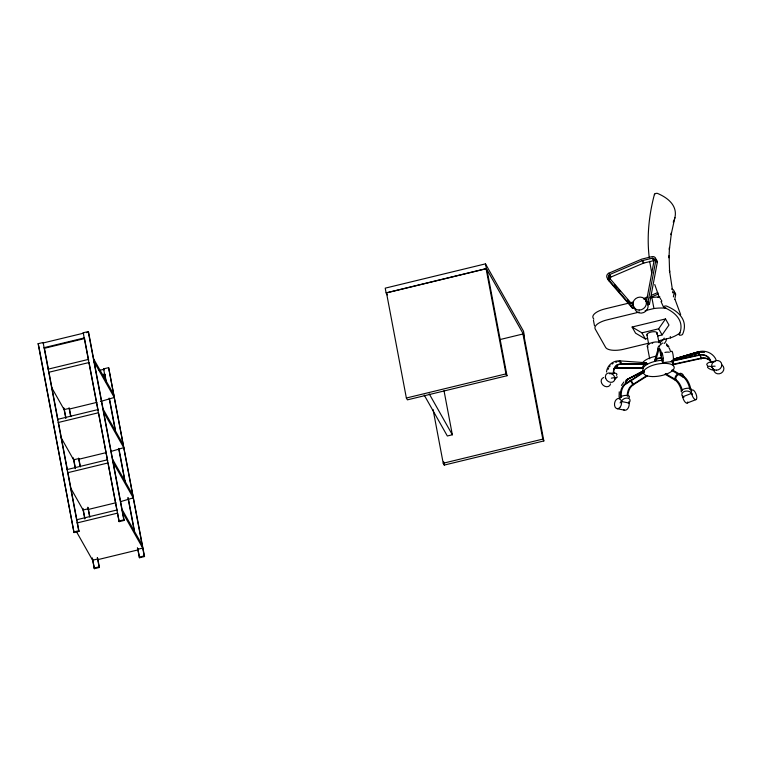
<?xml version="1.0" encoding="UTF-8"?>
<svg xmlns="http://www.w3.org/2000/svg" width="762" height="762" viewBox="0 0 762 762"><rect width="100%" height="100%" fill="white"/><g stroke="black" fill="none" stroke-linecap="round" stroke-linejoin="round"><path stroke-width="1.14" d="M701.135 358.816L701.107 358.55A5.191 0.629 76.4 0 0 700.173 354.673M613.781 368.637A10.382 8.411 43.8 0 1 617.649 367.789L643.242 367.741L642.938 368.284M710.422 362.121L710.822 361.855A10.382 9.487 -29.5 0 0 699.03 354.873L673.017 360.588M619.239 391.811L619.077 397.202M661.083 344.634A5.191 4.705 14.9 0 0 657.854 349.739L654.625 360.845L655.644 360.74A1.095 0.991 14.9 0 1 655.644 360.35L656.234 359.502M606.504 372.008C606.99 366.122 612.115 361.207 618.001 360.874M647.1 301.533L646.586 300.609L654.206 259.956A1.734 1.581 -29.5 0 0 652.243 258.223L642.414 260.604A1.734 1.581 -29.5 0 0 642.128 260.699L609.486 274.634A1.734 1.581 -29.5 0 0 608.733 277.187L609.076 277.797M646.586 300.609L645.976 300.761A6.925 6.334 -29.5 0 1 646.481 302.276L647.862 304.724L649.424 304.343L648.043 301.904L655.882 260.128A3.467 3.162 -29.5 0 0 651.948 256.651L642.118 259.032A3.467 3.162 -29.5 0 0 641.537 259.232L608.895 273.158A3.467 3.162 -29.5 0 0 607.39 278.273L608.771 280.721L632.612 308.42L634.498 307.962A6.925 6.334 -29.5 0 1 634.422 307.467M649.424 304.343L657.263 262.576A3.467 3.162 -29.5 0 0 655.701 259.356M673.379 296.904L674.199 292.551A3.467 3.162 -29.5 0 0 671.684 289.027M674.77 299.352L675.58 294.999A3.467 3.162 -29.5 0 0 674.018 291.789M654.482 194.196C648.967 214.846 646.681 236.525 649.262 257.804M674.913 217.522L671.122 234.667L671.465 232.62L669.388 249.469L669.484 247.431L668.998 257.775L669.093 255.746L669.607 272.148L669.455 270.148L672.446 289.941M643.366 366.265L643.204 367.341A1.095 0.486 -88.8 0 0 643.242 367.741M655.644 360.74L658.873 349.615A4.153 3.772 14.9 0 1 658.816 348.691M608.162 369.36L608.609 368.265M661.74 354.844L660.778 354.978A10.382 1.743 83.4 0 0 657.854 349.739L658.873 349.615A10.382 1.743 83.4 0 1 661.778 354.787L661.778 354.787A4.153 1.61 -10.7 0 1 661.997 354.359M621.421 385.41L623.926 381.962M628.374 403.403A5.191 2.01 -10.7 0 0 629.06 403.041C633.212 397.088 623.411 396.402 621.525 401.45A5.191 2.01 -10.7 0 0 620.163 402.974M621.487 401.498L629.06 403.041M665.521 318.935L632.098 327.031L641.937 332.851L658.644 328.803L665.521 318.935L668.979 325.05L662.102 334.918L657.654 336.004M609.438 366.865L610.124 365.922M620.373 397.888A4.153 1.61 -10.7 0 1 621.363 396.945L620.611 396.792A10.382 6.944 -78.5 0 1 625.716 383.267A5.191 3.296 59.1 0 1 628.25 379.266M621.392 396.926L621.421 396.907A10.382 6.944 -78.5 0 1 626.469 383.419A4.153 2.638 59.1 0 1 627.555 380.362M614.582 379.609L617.391 376.914L614.782 377.752A5.191 2.01 -10.7 0 0 611.372 378.181M612.162 364.046L613.134 363.407M643.433 372.047L625.831 383.534L626.374 383.772L644.185 372.199M646.709 375.695L632.527 384.658A10.382 6.944 -78.5 0 0 627.202 395.983M647.462 375.847L633.289 384.81A10.382 6.944 -78.5 0 0 627.955 396.135M646.748 364.303L647.043 363.788A1.362 0.6 -88.8 0 0 646.919 363.35L646.195 362.75L619.325 360.836M655.958 358.902L654.615 360.493A1.333 1.21 14.9 0 0 654.625 360.845L654.625 360.864M643.376 370.942L626.193 380.162L643.833 370.789L626.65 379.695L643.395 371.189M627.231 379.39L643.48 371.142M609.257 278.101L610.114 279.635A1.734 1.581 -29.5 0 1 610.867 277.082L643.509 263.147A1.734 1.581 -29.5 0 1 643.804 263.052L653.625 260.671A1.734 1.581 -29.5 0 1 654.129 260.623M643.538 298.628L647.614 296.885M651.691 295.142L657.816 292.532M650.243 297.485L658.406 293.999M657.749 297.323L659.787 296.447M661.645 359.474L662.159 359.321M691.582 393.402C688.915 388.839 678.913 391.42 682.657 396.802L691.582 393.402A5.191 2.01 -10.7 0 1 692.182 394.649M687.181 403.031L696.068 399.583M673.57 359.169L698.849 351.644M673.646 359.15L698.744 351.768L673.465 359.197M694.515 353.968L697.944 352.987M678.504 358.559L681.923 357.597M673.846 359.778L686.429 356.264M688.715 355.625L691.001 354.987M673.77 359.816L693.249 354.549L689.839 355.473M672.703 360.112L679.552 358.254M681.838 357.635L686.41 356.397M615.725 362.35L616.877 362.064M77.267 522.008L79.029 531.362L74.019 532.581L38.1 343.71L43.11 342.49L43.463 343.1M83.22 332.775L88.23 331.556L88.573 332.175L124.149 520.427L119.139 521.646L83.22 332.775L83.563 333.385M86.573 332.661L88.573 332.175M485.47 263.862L486.366 268.567L524.389 335.871L523.494 331.165L485.47 263.862L385.22 288.15L386.105 292.865L387.277 294.932M386.105 292.865L486.366 268.567M486.099 268.767L386.505 292.903L406.365 398.012L407.403 399.85L506.997 375.723L487.137 270.605L486.099 268.767L505.958 373.885L506.997 375.723M106.042 381.733L103.613 368.875L108.623 367.655L144.542 556.527L139.532 557.746L137.417 547.783M99.117 370.456L103.699 369.341L104.042 369.951M102.299 374.609L104.594 374.047L104.937 374.666L102.641 375.218M96.984 402.346L69.485 409.013L69.142 408.394L64.132 409.613L51.521 387.306M100.422 401.517L114.252 397.469L94.212 361.979M633.346 302.028L605.076 308.877A15.583 6.039 -10.7 0 0 593.15 318.03L593.798 319.173M644.071 299.428L646.014 298.961M649.919 298.018L651.862 297.542A23.298 9.03 -10.7 0 1 659.501 297.028M608.733 277.187L631.946 304.162L633.289 304.352M607.39 278.273L631.231 305.972L633.117 305.514L633.632 306.438M646.481 302.276L648.043 301.904M500.053 339.547L522.951 333.994L523.989 335.832L543.849 440.941L444.256 465.077L443.217 463.239L433.064 409.518M639.318 312.068L607.152 319.859A15.583 6.039 -10.7 0 0 595.227 329.013L605.599 347.367A15.583 6.039 -10.7 0 0 623.745 349.234L649.091 343.091M645.166 310.648L653.939 308.524A23.298 9.03 -10.7 0 1 665.931 308.277L665.521 307.562M106.47 452.552L78.972 459.21L78.629 458.6L73.609 459.819L60.436 436.493M111.052 451.437L123.739 447.665L103.689 412.185M632.098 327.031L635.556 333.146L645.395 338.966L647.624 338.433M406.365 398.012L505.958 373.885M658.835 340.728L670.531 337.89A23.298 9.03 -10.7 0 0 679.875 332.965L679.552 332.394M115.957 502.749L88.459 509.416L88.116 508.806L83.096 510.016L70.495 487.709M120.539 501.644L133.226 497.872L113.176 462.382M444.017 390.716L452.342 434.778L447.332 435.988L424.224 395.097M73.676 531.962L78.686 530.752L79.029 531.362M118.786 521.037L123.806 519.817L124.149 520.427M443.217 463.239L542.811 439.112L543.849 440.941M94.069 568.061L99.079 566.852L99.422 567.461L94.412 568.681L92.192 558.127M139.179 557.136L144.199 555.917L144.542 556.527M671.484 361.34L699.24 355.244A10.382 9.487 -29.5 0 1 711.032 362.217A4.153 1.61 -10.7 0 1 713.946 361.94M673.141 364.265L700.897 358.178A10.382 9.487 -29.5 0 1 710.46 360.778M673.208 364.007L673.351 364.646L701.107 358.55A10.382 9.487 -29.5 0 1 710.67 361.14M661.93 343.281L662.902 343.071M710.984 362.226L710.451 362.169M662.826 362.636L673.008 361.464M700.297 351.368C706.65 350.329 713.565 353.758 716.07 359.788M700.449 352.396L704.526 352.368M610.914 373.78A4.153 1.61 -10.7 0 1 613.486 373.485L613.943 373.047A10.382 8.411 43.8 0 1 621.449 363.836L647.043 363.788M613.524 373.485L613.572 373.475A10.382 8.411 43.8 0 1 621.03 364.274L646.633 364.246A1.086 0.476 -88.8 0 0 646.519 363.874L646.071 363.426M642.833 368.217L617.23 368.237A10.382 8.411 43.8 0 0 613.943 368.808M646.109 362.741L646.195 362.75A8.582 3.781 -88.8 0 0 643.223 365.789L642.785 367.817A1.333 0.591 -88.8 0 0 642.823 368.189M616.906 408.632L624.478 410.175M715.118 366.198A5.191 2.01 -10.7 0 0 711.718 366.551C703.145 365.055 709.393 369.894 713.794 370.227A5.191 2.01 -10.7 0 0 714.242 370.113M672.408 369.932L683.847 376.552A10.382 4.115 68.8 0 1 690.686 388.696L689.801 389.039A10.382 4.115 68.8 0 0 682.952 376.895A4.153 3.458 -61.6 0 0 682.085 375.142M671.522 370.275L683.152 377.171L683.857 376.638A5.191 4.324 -61.6 0 0 680.056 373.256M665.283 373.523L675.837 379.657A10.382 4.115 68.8 0 1 682.361 390.363M665.274 374.38L674.951 380A10.382 4.115 68.8 0 1 681.647 391.43M666.35 343.814L668.874 346.51M666.512 345.157L667.722 346.634M614.467 284.693L617.372 288.065M618.82 289.75L620.268 291.436M627.526 299.866L630.431 303.238M682.657 396.802L682.685 396.85A5.191 2.01 -10.7 0 0 683.933 397.231M659.892 297.713L660.283 298.409M660.683 299.095L661.083 299.79M661.473 300.485L661.873 301.19M655.882 260.128L657.263 262.576M674.199 292.551L675.58 294.999M672.789 292.846L672.532 292.389A1.734 1.581 -29.5 0 0 672.484 291.627M653.072 258.642L653.329 259.099A3.467 3.162 -29.5 0 1 654.129 259.004M652.243 258.223L653.625 260.671M711.718 366.551L713.794 370.227M642.414 260.604L643.804 263.052M642.128 260.699L643.509 263.147M645.976 300.761L646.319 301.371M646.748 302.133L647.357 303.209M658.644 328.803L662.102 334.918M633.803 306.743L634.498 307.962M631.231 305.972L632.612 308.42M608.895 273.158L609.248 273.768M610.191 275.453L610.276 275.606A3.467 3.162 -29.5 0 0 608.971 276.539M609.486 274.634L610.867 277.082M641.937 332.851L645.395 338.966M429.244 393.878L452.342 434.778M103.613 368.875L103.956 369.484M83.649 333.851L83.306 333.242L43.205 342.957L43.548 343.576M93.612 358.845L113.662 394.325M88.602 360.055L88.259 359.445L48.149 369.16L48.501 369.77M89.192 363.188L88.849 362.579L48.749 372.294L49.092 372.913M103.099 409.042L123.149 444.532M98.088 410.261L97.746 409.642L57.636 419.367L57.988 419.976M98.679 413.395L98.336 412.785L58.236 422.5L58.579 423.11M112.586 459.248L132.636 494.738M107.575 460.458L107.232 459.848L67.123 469.563L67.466 470.183M108.166 463.601L107.823 462.991L67.713 472.707L68.066 473.316M38.1 343.71L38.443 344.319M122.072 509.445L142.123 544.935M122.663 512.588L142.713 548.078L137.703 549.288L138.046 549.897L97.946 559.622L97.603 559.003L92.583 560.222L76.543 531.828M117.062 510.664L116.71 510.054L76.61 519.77L76.952 520.379M117.653 513.798L117.31 513.188L77.2 522.903L77.553 523.523M701.078 358.807L700.897 358.178A4.153 0.505 76.4 0 0 700.04 354.73M661.006 301.533L663.55 307.124M680.657 314.62L675.065 299.523M658.692 295.894L654.758 284.512M672.779 362.569L672.732 362.426A8.582 1.029 76.4 0 0 672.084 360.883M672.732 362.731L673.179 363.865M672.97 363.15L672.694 362.617A6.458 0.781 76.4 0 0 671.894 360.826M651.739 272.977L649.643 261.271M670.274 336.518L670.531 337.89M651.862 297.542L653.939 308.524M657.13 332.918L658.997 342.805M646.919 334.851L648.786 344.738M647.29 346.158L649.681 358.807M593.446 320.269L594.484 325.755M522.951 333.994L542.811 439.112M443.589 461.572L444.256 465.077M108.623 367.655L144.199 555.917M104.842 374.161L106.166 381.181M109.48 398.717L115.443 430.292M118.986 448.999L125.168 481.736M128.264 498.11L134.445 530.847M137.76 548.392L139.532 557.746M109.137 398.107L115.319 430.844M118.634 448.389L125.044 482.298M127.911 497.5L134.322 531.409M88.23 331.556L123.806 519.817M84.449 338.061L88.64 360.283M89.087 362.617L97.927 409.394M98.812 414.071L107.642 460.839M108.09 463.182L116.929 509.949M117.586 513.464L119.139 521.646M69.38 408.432L70.923 416.623M78.877 458.714L80.429 466.906M88.154 507.825L89.926 517.179M97.66 558.108L99.422 567.461M69.028 407.822L70.58 416.004M78.534 458.105L80.077 466.287M87.811 507.216L89.583 516.569M97.317 557.498L99.079 566.852M64.141 408.48L65.913 417.833M73.647 458.762L75.409 468.116M83.144 509.045L84.915 518.398M92.421 558.155L94.412 568.681M63.798 407.87L65.789 418.395M73.219 457.724L75.286 468.678M82.801 508.435L84.792 518.951M44.339 347.777L48.32 368.827M48.978 372.332L57.817 419.11M58.483 422.615L67.323 469.392M67.761 471.726L76.819 519.674M43.11 342.49L78.686 530.752M38.662 345.491L74.019 532.581M652.262 343.252A5.191 2.01 -10.7 0 1 652.748 343.11M647.452 335.537A5.191 2.01 -10.7 0 1 652.072 331.832A5.191 2.01 -10.7 0 1 656.549 334.118M648.005 347.072A6.925 2.686 -10.7 0 1 652.882 342.386A6.925 2.686 -10.7 0 1 660.883 344.081M671.16 361.455A15.583 6.039 -10.7 0 1 673.294 365.646M644.547 371.789A15.583 6.039 -10.7 0 1 646.481 364.769A15.583 6.039 -10.7 0 1 662.683 360.255M642.309 363.312A15.583 6.039 -10.7 0 1 656.244 356.187M661.54 356.102A5.201 2.01 -10.7 0 1 662.273 353.416M664.912 352.444A5.201 2.01 -10.7 0 1 669.341 352.254M659.34 347.11A4.153 3.772 14.9 0 1 659.559 346.815M668.693 347.653A10.382 1.743 83.4 0 1 670.512 351.739M656.292 359.559A6.458 5.848 14.9 0 1 661.826 358.578M656.025 358.988A8.582 7.782 14.9 0 1 661.721 357.95M661.645 359.607A5.191 2.01 -10.7 0 1 663.14 358.13M671.493 351.596A5.191 0.876 83.4 0 1 673.275 356.416A5.191 0.876 83.4 0 1 672.513 360.921M699.392 352.435A5.191 0.629 76.4 0 0 699.03 354.873L699.249 355.321A4.153 0.505 76.4 0 1 699.049 352.692M707.593 365.484A5.201 2.01 -10.7 0 1 708.441 362.712A5.201 2.01 -10.7 0 1 715.108 361.579M722.138 365.103A5.191 4.753 -29.5 0 1 721.119 373.161A5.191 4.753 -29.5 0 1 713.737 369.799M678.085 373.742A5.191 4.324 -61.6 0 0 674.951 380L675.846 379.743A4.153 3.458 -61.6 0 1 679.39 374.304M681.59 392.011A5.201 2.01 -10.7 0 1 686.457 388.344A5.201 2.01 -10.7 0 1 690.715 390.706M689.981 389.153A4.153 1.61 -10.7 0 1 690.239 389.411M687.829 401.936A5.191 2.057 68.8 0 1 684.981 401.926A5.191 2.057 68.8 0 1 682.542 395.602M630.507 380.248A5.191 3.296 59.1 0 1 633.289 384.81L632.555 384.743A4.153 2.638 59.1 0 0 629.85 380.695M619.477 398.936A5.201 2.01 -10.7 0 1 624.821 395.459A5.201 2.01 -10.7 0 1 628.974 397.745M628.688 401.831A5.191 3.477 -78.5 0 1 627.993 408.327A5.191 3.477 -78.5 0 1 623.497 409.67M618.249 361.55A5.191 2.286 -88.8 0 1 621.449 363.836L621.049 364.35A4.153 1.829 -88.8 0 0 619.42 361.864M617.144 364.731A5.191 2.286 -88.8 0 0 617.23 368.237L617.658 367.836A4.153 1.829 -88.8 0 1 617.639 364.607M609.495 373.78A5.201 2.01 -10.7 0 1 615.334 373.199A5.201 2.01 -10.7 0 1 616.448 375.342M643.395 366.312A6.458 2.838 -88.8 0 1 644.833 363.912M610.562 383.877A5.191 4.21 43.8 0 1 603.047 385.143A5.191 4.21 43.8 0 1 603.761 377.495M646.748 302.333A6.925 6.334 -29.5 0 1 643.804 312.496A6.925 6.334 -29.5 0 1 634.594 307.696M608.771 280.721A3.467 3.162 -29.5 0 1 608.086 278.454M633.117 305.514A6.925 6.334 -29.5 0 1 633.032 303.895M647.557 303.667A6.925 6.334 -29.5 0 1 647.862 304.724M664.188 338.099A6.925 6.334 -29.5 0 1 658.53 342.414M666.464 338.633A6.925 6.334 -29.5 0 1 664.321 343.443M654.749 194.662A1.734 0.667 -10.7 0 1 655.206 193.643A1.734 0.667 -10.7 0 1 657.568 193.443A104.089 40.338 -10.7 0 1 673.522 221.675A1.734 0.667 -10.7 0 1 673.179 222.018M699.011 352.758L694.458 354.044L699.011 352.758M698.973 352.997L695.535 353.93L698.973 352.997M84.191 337.947L44.091 347.672L44.434 348.282L84.544 338.566L84.191 337.947M679.218 334.604A100.622 38.995 -10.7 0 0 663.807 307.315A1.734 0.667 -10.7 0 1 664.254 306.295A1.734 0.667 -10.7 0 1 666.626 306.095A104.089 40.338 -10.7 0 1 682.571 334.327A1.734 0.667 -10.7 0 1 680.571 335.185A1.734 0.667 -10.7 0 1 679.218 334.604M652.148 376.561A15.583 6.039 -10.7 0 0 674.16 367.074A15.583 6.039 -10.7 0 0 650.215 366.274A15.583 6.039 -10.7 0 0 652.148 376.561M661.159 354.663A5.191 0.876 83.4 0 0 662.74 362.636A5.191 0.876 83.4 0 0 662.73 355.149A5.191 0.876 83.4 0 0 661.159 354.663M716.385 370.199A5.191 4.753 -29.5 0 0 721.309 362.874A5.191 4.753 -29.5 0 0 712.508 362.941A5.191 4.753 -29.5 0 0 716.385 370.199M691.477 392.725A5.191 2.057 68.8 0 0 695.877 399.65A5.191 2.057 68.8 0 0 694.992 391.935A5.191 2.057 68.8 0 0 691.477 392.725M620.392 406.832A5.191 3.477 -78.5 0 0 619.182 398.497A5.191 3.477 -78.5 0 0 614.553 405.365A5.191 3.477 -78.5 0 0 620.392 406.832M605.657 378.295A5.191 4.21 43.8 0 0 613.753 381.371A5.191 4.21 43.8 0 0 610.953 373.294A5.191 4.21 43.8 0 0 605.657 378.295M639.156 310.077A6.925 6.334 -29.5 0 0 645.728 300.304A6.925 6.334 -29.5 0 0 633.994 300.39A6.925 6.334 -29.5 0 0 639.156 310.077"/></g></svg>
